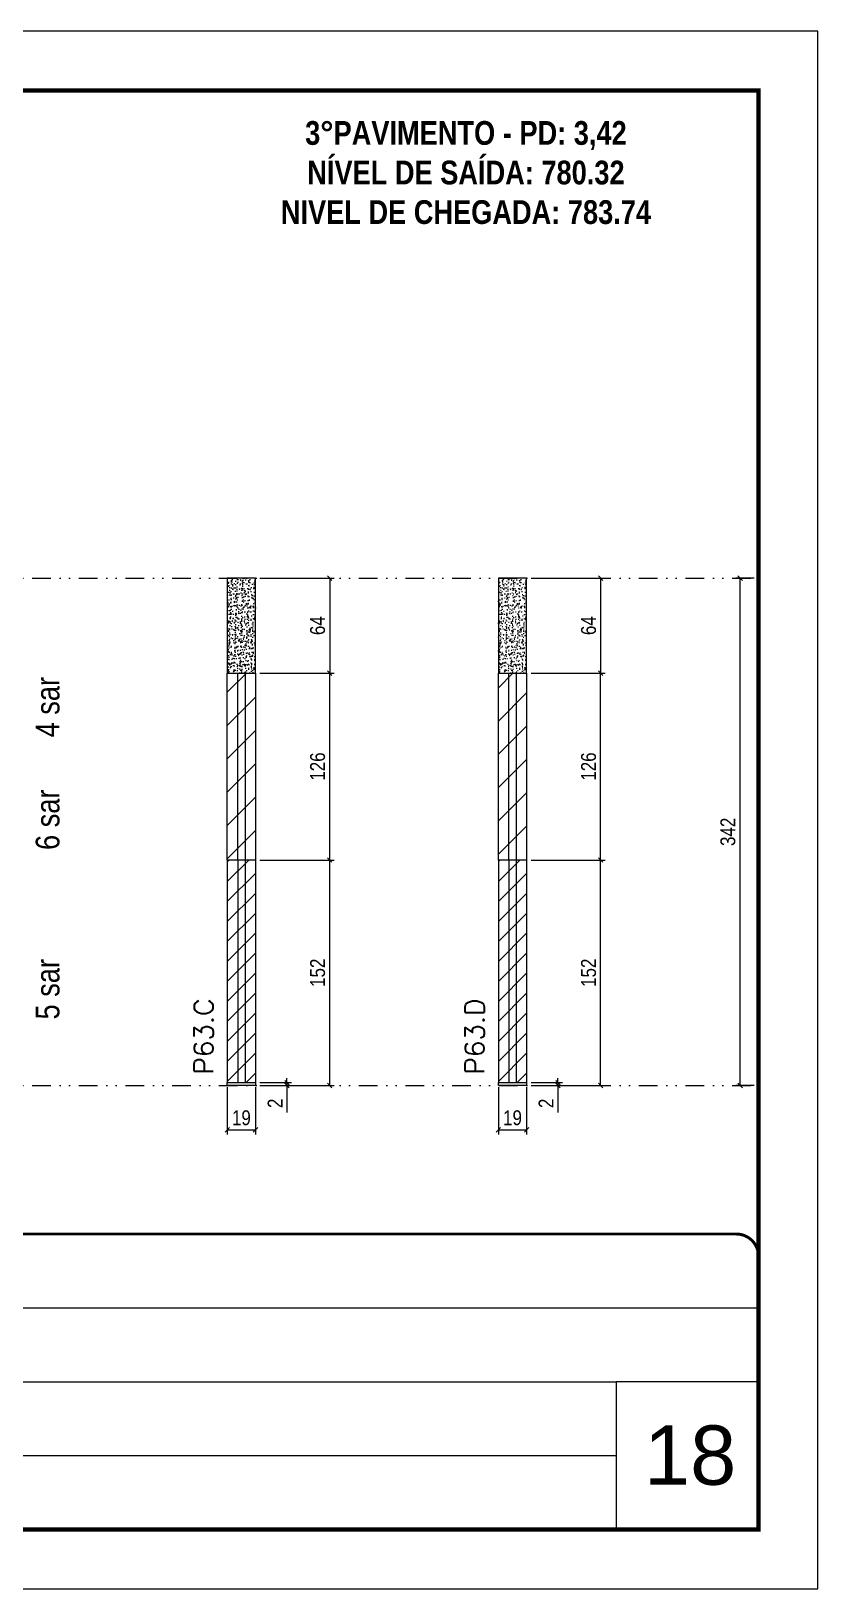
# Model space of a CAD drawing. Extents: x 14400 to 27878, y -21631 to 6985.
# Drawn here: x 16967 to 17497, y 1340 to 2390 of the extents above; entities that cross this region are included whole.
import ezdxf

# ---------------------------------------------------------------- set-up
doc = ezdxf.new("R2010")
doc.units = 0
for name, pattern in [('CONTINUO', [0]), ('DASHED', [0.75, 0.5, -0.25]), ('DIVIDE2', [0.625, 0.25, -0.125, 0, -0.125, 0, -0.125])]:
    doc.linetypes.add(name, pattern=pattern)
for name, color, linetype, lineweight in [('CARIMBO', 255, 'Continuous', 9), ('Folhas', 255, 'Continuous', 9), ('Hachura', 251, 'Continuous', 9), ('SARRAFO DE PRESSAO', 251, 'DASHED', 9), ('Texto Seção', 7, 'Continuous', 15)]:
    doc.layers.add(name, color=color, linetype=linetype, lineweight=lineweight)
for name, color, linetype in [('COTA', 241, 'Continuous'), ('NOMENCLATURA', 7, 'Continuous'), ('Nível', 160, 'Continuous'), ('Painéis', 200, 'Continuous'), ('SARR_2.2x7', 40, 'Continuous')]:
    doc.layers.add(name, color=color, linetype=linetype)
doc.styles.add('ARIAL', font='arial.ttf')
doc.styles.add('ARIAL_NARROW', font='ARIALN.TTF', dxfattribs={"height": 0.2})
doc.styles.add('COTA TECNICA', font='techl___.ttf', dxfattribs={"height": 10})
doc.styles.add('COTA TECNICA-50', font='techl___.ttf', dxfattribs={"height": 10})
doc.styles.add('REGUA-120', font='ROMANS.shx', dxfattribs={"height": 15})
doc.styles.add('ROMANC', font='techb___.ttf', dxfattribs={"height": 2.5})
doc.dimstyles.new('COTA PAINEL-50', dxfattribs={"dimtxt": 10, "dimasz": 3, "dimexe": 3, "dimexo": 3, "dimgap": 3, "dimtad": 1, "dimdec": 1, "dimzin": 12, "dimdsep": 46, "dimtxsty": 'COTA TECNICA-50', "dimblk1": 'OBLIQUE', "dimblk2": 'OBLIQUE', "dimsah": 1, "dimcen": 0.9, "dimclrd": 4, "dimclre": 4, "dimclrt": 240, "dimadec": 1, "dimazin": 3, "dimtfac": 1, "dimtdec": 1, "dimtmove": 0, "dimatfit": 3, "dimfxl": 1, "dimtolj": 1, "dimtzin": 12, "dimarcsym": 0})
doc.dimstyles.new('PAINEL', dxfattribs={"dimtxt": 10, "dimasz": 3, "dimexe": 3, "dimexo": 3, "dimgap": 3, "dimtad": 1, "dimdec": 1, "dimzin": 12, "dimdsep": 46, "dimtxsty": 'COTA TECNICA', "dimblk1": 'OBLIQUE', "dimblk2": 'OBLIQUE', "dimsah": 1, "dimcen": 0.9, "dimclrd": 4, "dimclre": 4, "dimclrt": 240, "dimadec": 1, "dimazin": 3, "dimtfac": 1, "dimtdec": 1, "dimtmove": 0, "dimatfit": 3, "dimfxl": 1, "dimtolj": 1, "dimtzin": 12, "dimarcsym": 0})

# ---------------------------------------------------------------- blocks, each defined once
blk = doc.blocks.new('9999999999')
at = {"color": 30, "linetype": 'CONTINUO'}
for p, q in [((98564.6, 34379.6), (99584, 34379.6)), ((98564.6, 34329.8), (99488, 34329.8)), ((99584, 34329.8), (99488, 34329.8)), ((99488, 34329.8), (99488, 34230.2)), ((98564.6, 34280), (99488, 34280))]:
    blk.add_line(p, q, dxfattribs=at)
at = {"color": 30, "linetype": 'CONTINUO', "const_width": 2}
blk.add_lwpolyline([(99584, 34230.2), (99584, 34414.4, 0.414214), (99569, 34429.4), (98229, 34429.4, 0.414214), (98214, 34414.4), (98214, 34245.2, 0.414214), (98229, 34230.2), (99584, 34230.2)], format="xyb", dxfattribs=at)
at = {"layer": 'Folhas'}
blk.add_lwpolyline([(98139, 34190.2), (99624, 34190.2), (99624, 35240.2), (98139, 35240.2)], close=True, dxfattribs=at)
at = {"layer": 'Folhas', "color": 30, "const_width": 3}
blk.add_lwpolyline([(98214, 34230.2), (99584, 34230.2), (99584, 35200.2), (98214, 35200.2)], close=True, dxfattribs=at)
blk = doc.blocks.new('_Oblique')
at = {"color": 0, "linetype": 'ByBlock', "lineweight": -2}
blk.add_line((-0.5, -0.5), (0.5, 0.5), dxfattribs=at)
blk = doc.blocks.new('*D858')
at = {"layer": 'COTA', "color": 4, "lineweight": -2, "transparency": 16777216}
for p, q in [((17099, 1678.7), (17099, 1646.8)), ((17118, 1678.7), (17118, 1646.8)), ((17099, 1649.8), (17118, 1649.8))]:
    blk.add_line(p, q, dxfattribs=at)
at = {"layer": 'Defpoints', "color": 0, "transparency": 16777216}
for p in [(17099, 1681.7), (17118, 1681.7), (17118, 1649.8)]:
    blk.add_point(p, dxfattribs=at)
at = {"layer": 'COTA', "color": 4, "lineweight": -2, "transparency": 16777216, "xscale": 3, "yscale": 3, "zscale": 3, "rotation": 180}
blk.add_blockref('_Oblique', (17099, 1649.8), dxfattribs=at)
at = {"layer": 'COTA', "color": 4, "lineweight": -2, "transparency": 16777216, "xscale": 3, "yscale": 3, "zscale": 3}
blk.add_blockref('_Oblique', (17118, 1649.8), dxfattribs=at)
at = {"layer": 'COTA', "color": 240, "transparency": 16777216, "insert": (17108.5, 1657.9), "char_height": 10, "attachment_point": 5, "style": 'COTA TECNICA'}
blk.add_mtext('\\A1;19', dxfattribs=at)
blk = doc.blocks.new('*D859')
at = {"layer": 'COTA', "color": 4, "lineweight": -2, "transparency": 16777216}
for p, q in [((17121, 1681.7), (17142.2, 1681.7)), ((17139.2, 1681.7), (17139.2, 1684.7)), ((17139.2, 1681.7), (17139.2, 1679.7)), ((17121, 1679.7), (17142.2, 1679.7)), ((17139.2, 1679.7), (17139.2, 1661.6))]:
    blk.add_line(p, q, dxfattribs=at)
at = {"layer": 'Defpoints', "color": 0, "transparency": 16777216}
for p in [(17118, 1681.7), (17139.2, 1681.7), (17118, 1679.7)]:
    blk.add_point(p, dxfattribs=at)
at = {"layer": 'COTA', "color": 4, "lineweight": -2, "transparency": 16777216, "xscale": 3, "yscale": 3, "zscale": 3}
for p, rotation in [((17139.2, 1681.7), 270), ((17139.2, 1679.7), 90)]:
    blk.add_blockref('_Oblique', p, dxfattribs=dict(at, rotation=rotation))
at = {"layer": 'COTA', "color": 240, "transparency": 16777216, "insert": (17131.2, 1667.7), "char_height": 10, "attachment_point": 5, "rotation": 90, "style": 'COTA TECNICA-50'}
blk.add_mtext('\\A1;2', dxfattribs=at)
blk = doc.blocks.new('*D870')
at = {"layer": 'COTA', "color": 4, "linetype": 'ByBlock', "lineweight": -2, "transparency": 16777216}
for p, q in [((17121, 2021.7), (17171, 2021.7)), ((17168, 2021.7), (17168, 1957.7)), ((17121, 1957.7), (17171, 1957.7))]:
    blk.add_line(p, q, dxfattribs=at)
at = {"layer": 'Defpoints', "color": 0, "linetype": 'ByBlock', "transparency": 16777216}
for p in [(17118, 2021.7), (17118, 1957.7), (17168, 1957.7)]:
    blk.add_point(p, dxfattribs=at)
at = {"layer": 'COTA', "color": 4, "linetype": 'ByBlock', "lineweight": -2, "transparency": 16777216, "xscale": 3, "yscale": 3, "zscale": 3}
for p, rotation in [((17168, 2021.7), 90), ((17168, 1957.7), 270)]:
    blk.add_blockref('_Oblique', p, dxfattribs=dict(at, rotation=rotation))
at = {"layer": 'COTA', "color": 240, "linetype": 'ByBlock', "transparency": 16777216, "insert": (17159.9, 1989.7), "char_height": 10, "attachment_point": 5, "rotation": 90, "style": 'COTA TECNICA'}
blk.add_mtext('\\A1;64', dxfattribs=at)
blk = doc.blocks.new('*D860')
at = {"layer": 'COTA', "color": 4, "lineweight": -2, "transparency": 16777216}
for p, q in [((17121, 1831.7), (17171, 1831.7)), ((17168, 1679.7), (17168, 1831.7)), ((17121, 1679.7), (17171, 1679.7))]:
    blk.add_line(p, q, dxfattribs=at)
at = {"layer": 'Defpoints', "color": 0, "transparency": 16777216}
for p in [(17118, 1831.7), (17168, 1831.7), (17118, 1679.7)]:
    blk.add_point(p, dxfattribs=at)
at = {"layer": 'COTA', "color": 4, "lineweight": -2, "transparency": 16777216, "xscale": 3, "yscale": 3, "zscale": 3}
for p, rotation in [((17168, 1831.7), 90), ((17168, 1679.7), 270)]:
    blk.add_blockref('_Oblique', p, dxfattribs=dict(at, rotation=rotation))
at = {"layer": 'COTA', "color": 240, "transparency": 16777216, "insert": (17159.9, 1755.7), "char_height": 10, "attachment_point": 5, "rotation": 90, "style": 'COTA TECNICA-50'}
blk.add_mtext('\\A1;152', dxfattribs=at)
blk = doc.blocks.new('*D855')
at = {"layer": 'COTA', "color": 4, "lineweight": -2, "transparency": 16777216}
for p, q in [((17281.7, 1678.7), (17281.7, 1646.8)), ((17300.7, 1678.7), (17300.7, 1646.8)), ((17281.7, 1649.8), (17300.7, 1649.8))]:
    blk.add_line(p, q, dxfattribs=at)
at = {"layer": 'Defpoints', "color": 0, "transparency": 16777216}
for p in [(17281.7, 1681.7), (17300.7, 1681.7), (17300.7, 1649.8)]:
    blk.add_point(p, dxfattribs=at)
at = {"layer": 'COTA', "color": 4, "lineweight": -2, "transparency": 16777216, "xscale": 3, "yscale": 3, "zscale": 3, "rotation": 180}
blk.add_blockref('_Oblique', (17281.7, 1649.8), dxfattribs=at)
at = {"layer": 'COTA', "color": 4, "lineweight": -2, "transparency": 16777216, "xscale": 3, "yscale": 3, "zscale": 3}
blk.add_blockref('_Oblique', (17300.7, 1649.8), dxfattribs=at)
at = {"layer": 'COTA', "color": 240, "transparency": 16777216, "insert": (17291.2, 1657.9), "char_height": 10, "attachment_point": 5, "style": 'COTA TECNICA'}
blk.add_mtext('\\A1;19', dxfattribs=at)
blk = doc.blocks.new('*D856')
at = {"layer": 'COTA', "color": 4, "lineweight": -2, "transparency": 16777216}
for p, q in [((17303.7, 1681.7), (17324.8, 1681.7)), ((17321.8, 1681.7), (17321.8, 1684.7)), ((17321.8, 1681.7), (17321.8, 1679.7)), ((17303.7, 1679.7), (17324.8, 1679.7)), ((17321.8, 1679.7), (17321.8, 1661.6))]:
    blk.add_line(p, q, dxfattribs=at)
at = {"layer": 'Defpoints', "color": 0, "transparency": 16777216}
for p in [(17300.7, 1681.7), (17321.8, 1681.7), (17300.7, 1679.7)]:
    blk.add_point(p, dxfattribs=at)
at = {"layer": 'COTA', "color": 4, "lineweight": -2, "transparency": 16777216, "xscale": 3, "yscale": 3, "zscale": 3}
for p, rotation in [((17321.8, 1681.7), 270), ((17321.8, 1679.7), 90)]:
    blk.add_blockref('_Oblique', p, dxfattribs=dict(at, rotation=rotation))
at = {"layer": 'COTA', "color": 240, "transparency": 16777216, "insert": (17313.8, 1667.7), "char_height": 10, "attachment_point": 5, "rotation": 90, "style": 'COTA TECNICA-50'}
blk.add_mtext('\\A1;2', dxfattribs=at)
blk = doc.blocks.new('*D857')
at = {"layer": 'COTA', "color": 4, "lineweight": -2, "transparency": 16777216}
for p, q in [((17303.7, 1831.7), (17353.6, 1831.7)), ((17350.6, 1679.7), (17350.6, 1831.7)), ((17303.7, 1679.7), (17353.6, 1679.7))]:
    blk.add_line(p, q, dxfattribs=at)
at = {"layer": 'Defpoints', "color": 0, "transparency": 16777216}
for p in [(17300.7, 1831.7), (17350.6, 1831.7), (17300.7, 1679.7)]:
    blk.add_point(p, dxfattribs=at)
at = {"layer": 'COTA', "color": 4, "lineweight": -2, "transparency": 16777216, "xscale": 3, "yscale": 3, "zscale": 3}
for p, rotation in [((17350.6, 1831.7), 90), ((17350.6, 1679.7), 270)]:
    blk.add_blockref('_Oblique', p, dxfattribs=dict(at, rotation=rotation))
at = {"layer": 'COTA', "color": 240, "transparency": 16777216, "insert": (17342.5, 1755.7), "char_height": 10, "attachment_point": 5, "rotation": 90, "style": 'COTA TECNICA-50'}
blk.add_mtext('\\A1;152', dxfattribs=at)
blk = doc.blocks.new('*D886')
at = {"layer": 'COTA', "color": 4, "lineweight": -2, "transparency": 16777216}
for p, q in [((17121, 1957.7), (17171, 1957.7)), ((17168, 1831.7), (17168, 1957.7)), ((17121, 1831.7), (17171, 1831.7))]:
    blk.add_line(p, q, dxfattribs=at)
at = {"layer": 'Defpoints', "color": 0, "transparency": 16777216}
for p in [(17118, 1957.7), (17168, 1957.7), (17118, 1831.7)]:
    blk.add_point(p, dxfattribs=at)
at = {"layer": 'COTA', "color": 4, "lineweight": -2, "transparency": 16777216, "xscale": 3, "yscale": 3, "zscale": 3}
for p, rotation in [((17168, 1957.7), 90), ((17168, 1831.7), 270)]:
    blk.add_blockref('_Oblique', p, dxfattribs=dict(at, rotation=rotation))
at = {"layer": 'COTA', "color": 240, "transparency": 16777216, "insert": (17159.9, 1894.7), "char_height": 10, "attachment_point": 5, "rotation": 90, "style": 'COTA TECNICA'}
blk.add_mtext('\\A1;126', dxfattribs=at)
blk = doc.blocks.new('*D887')
at = {"layer": 'COTA', "color": 4, "lineweight": -2, "transparency": 16777216}
for p, q in [((17303.7, 1957.7), (17353.6, 1957.7)), ((17350.6, 1831.7), (17350.6, 1957.7)), ((17303.7, 1831.7), (17353.6, 1831.7))]:
    blk.add_line(p, q, dxfattribs=at)
at = {"layer": 'Defpoints', "color": 0, "transparency": 16777216}
for p in [(17300.7, 1957.7), (17350.6, 1957.7), (17300.7, 1831.7)]:
    blk.add_point(p, dxfattribs=at)
at = {"layer": 'COTA', "color": 4, "lineweight": -2, "transparency": 16777216, "xscale": 3, "yscale": 3, "zscale": 3}
for p, rotation in [((17350.6, 1957.7), 90), ((17350.6, 1831.7), 270)]:
    blk.add_blockref('_Oblique', p, dxfattribs=dict(at, rotation=rotation))
at = {"layer": 'COTA', "color": 240, "transparency": 16777216, "insert": (17342.5, 1894.7), "char_height": 10, "attachment_point": 5, "rotation": 90, "style": 'COTA TECNICA'}
blk.add_mtext('\\A1;126', dxfattribs=at)
blk = doc.blocks.new('*D1888')
at = {"layer": 'COTA', "color": 4, "lineweight": -2, "transparency": 16777216}
for p, q in [((17454, 2021.7), (17441.6, 2021.7)), ((17444.6, 1679.7), (17444.6, 2021.7)), ((17454, 1679.7), (17441.6, 1679.7))]:
    blk.add_line(p, q, dxfattribs=at)
at = {"layer": 'Defpoints', "color": 0, "transparency": 16777216}
for p in [(17444.6, 2021.7), (17457, 2021.7), (17457, 1679.7)]:
    blk.add_point(p, dxfattribs=at)
at = {"layer": 'COTA', "color": 4, "lineweight": -2, "transparency": 16777216, "xscale": 3, "yscale": 3, "zscale": 3}
for p, rotation in [((17444.6, 2021.7), 90), ((17444.6, 1679.7), 270)]:
    blk.add_blockref('_Oblique', p, dxfattribs=dict(at, rotation=rotation))
at = {"layer": 'COTA', "color": 240, "transparency": 16777216, "insert": (17436.4, 1850.7), "char_height": 10, "attachment_point": 5, "rotation": 90, "style": 'COTA TECNICA'}
blk.add_mtext('\\A1;342', dxfattribs=at)
blk = doc.blocks.new('*D2265')
at = {"layer": 'COTA', "color": 4, "linetype": 'ByBlock', "lineweight": -2, "transparency": 16777216}
for p, q in [((17303.7, 2021.7), (17353.6, 2021.7)), ((17350.6, 2021.7), (17350.6, 1957.7)), ((17303.7, 1957.7), (17353.6, 1957.7))]:
    blk.add_line(p, q, dxfattribs=at)
at = {"layer": 'Defpoints', "color": 0, "linetype": 'ByBlock', "transparency": 16777216}
for p in [(17300.7, 2021.7), (17300.7, 1957.7), (17350.6, 1957.7)]:
    blk.add_point(p, dxfattribs=at)
at = {"layer": 'COTA', "color": 4, "linetype": 'ByBlock', "lineweight": -2, "transparency": 16777216, "xscale": 3, "yscale": 3, "zscale": 3}
for p, rotation in [((17350.6, 2021.7), 90), ((17350.6, 1957.7), 270)]:
    blk.add_blockref('_Oblique', p, dxfattribs=dict(at, rotation=rotation))
at = {"layer": 'COTA', "color": 240, "linetype": 'ByBlock', "transparency": 16777216, "insert": (17342.5, 1989.7), "char_height": 10, "attachment_point": 5, "rotation": 90, "style": 'COTA TECNICA'}
blk.add_mtext('\\A1;64', dxfattribs=at)

msp = doc.modelspace()

# ---------------------------------------------------------------- hatches: boundary and pattern name
at = {"layer": 'COTA'}
h = msp.add_hatch(dxfattribs=at)
h.set_pattern_fill('AR-CONC', color=256, scale=0.03)
h.set_pattern_definition([(50, (1416.149, -2291.15), (5.4655401, -0.4781726), [0.5715, -6.2865]), (355, (1416.149, -2291.15), (-1.0573026, 5.7317054), [0.4572, -5.0292175]), (100.451445, (1416.6047, -2291.19), (4.4082374, 5.2535326), [0.4857003, -5.3427073]), (46.1842, (1416.149, -2289.626), (8.1323712, -1.2612698), [0.85725, -9.42975]), (96.63556, (1416.827, -2289.731), (7.122124, 7.4227837), [0.7285507, -8.0140682]), (351.18415, (1416.149, -2289.626), (7.122124, 7.4227837), [0.685799, -7.543792]), (21, (1416.911, -2290.007), (4.5484317, -3.067956), [0.5715, -6.2865]), (326, (1416.911, -2290.007), (1.8540609, 5.525639), [0.4572, -5.0292]), (71.451445, (1417.29, -2290.263), (6.4024926, 2.457683), [0.4857003, -5.3426981]), (37.5, (1416.1492, -2291.1502), (0.0926581, 2.53665117), [0, -4.96824, 0, -5.1054, 0, -5.04825]), (7.5, (1416.1492, -2291.1502), (2.00458988, 3.00541724), [0, -2.91084, 0, -4.85394, 0, -1.92405]), (327.5, (1414.45, -2291.1502), (4.06771786, -0.17186232), [0, -1.905, 0, -5.9436, 0, -7.8867]), (317.5, (1413.688, -2291.1502), (4.44387544, 0.7627947), [0, -2.4765, 0, -3.94716, 0, -5.6007])])
h.paths.add_polyline_path([(17118.01, 2021.71), (17099.01, 2021.71), (17099.01, 1957.71), (17118.01, 1957.71)])
h = msp.add_hatch(dxfattribs=at)
h.set_pattern_fill('AR-CONC', color=256, scale=0.03)
h.set_pattern_definition([(50, (1598.7866, -2291.15), (5.4655401, -0.4781726), [0.5715, -6.2865]), (355, (1598.7866, -2291.15), (-1.0573026, 5.7317054), [0.4572, -5.0292175]), (100.451445, (1599.242, -2291.19), (4.4082374, 5.2535326), [0.4857003, -5.3427073]), (46.1842, (1598.7866, -2289.626), (8.1323712, -1.2612698), [0.85725, -9.42975]), (96.63556, (1599.464, -2289.731), (7.122124, 7.4227837), [0.7285507, -8.0140682]), (351.18415, (1598.787, -2289.626), (7.122124, 7.4227837), [0.685799, -7.543792]), (21, (1599.5486, -2290.007), (4.5484317, -3.067956), [0.5715, -6.2865]), (326, (1599.5486, -2290.007), (1.8540609, 5.525639), [0.4572, -5.0292]), (71.451445, (1599.9277, -2290.263), (6.4024926, 2.457683), [0.4857003, -5.3426981]), (37.5, (1598.7866, -2291.1502), (0.0926581, 2.53665117), [0, -4.96824, 0, -5.1054, 0, -5.04825]), (7.5, (1598.7866, -2291.1502), (2.00458988, 3.00541724), [0, -2.91084, 0, -4.85394, 0, -1.92405]), (327.5, (1597.0874, -2291.1502), (4.06771786, -0.17186232), [0, -1.905, 0, -5.9436, 0, -7.8867]), (317.5, (1596.3254, -2291.1502), (4.44387544, 0.7627947), [0, -2.4765, 0, -3.94716, 0, -5.6007])])
h.paths.add_polyline_path([(17300.65, 2021.71), (17281.65, 2021.71), (17281.65, 1957.71), (17300.65, 1957.71)])
at = {"layer": 'Hachura'}
h = msp.add_hatch(dxfattribs=at)
h.set_pattern_fill('ANSI31', color=256, scale=5)
h.paths.add_polyline_path([(16319.12, 1943.71), (16197.12, 1943.71), (16197.12, 1909.71), (16319.12, 1909.71)])
h.paths.add_polyline_path([(16457.62, 1943.71), (16319.12, 1943.71), (16319.12, 1909.71), (16457.62, 1909.71)])
h.paths.add_polyline_path([(16773.13, 1943.71), (16651.13, 1943.71), (16651.13, 1909.71), (16773.13, 1909.71)])
h.paths.add_polyline_path([(16911.63, 1943.71), (16773.13, 1943.71), (16773.13, 1909.71), (16911.63, 1909.71)])
h.paths.add_polyline_path([(17118.01, 1957.71), (17099.01, 1957.71), (17099.01, 1831.71), (17118.01, 1831.71)])
h.paths.add_polyline_path([(17300.65, 1957.71), (17281.65, 1957.71), (17281.65, 1831.71), (17300.65, 1831.71)])
at = {"layer": 'Hachura', "linetype": 'ByBlock'}
h = msp.add_hatch(dxfattribs=at)
h.set_pattern_fill('ANSI31', color=256, scale=3)
h.set_pattern_definition([(45, (-1583.0895, 2e-12), (-6.735192, 6.735192), [])])
h.paths.add_polyline_path([(17118.01, 1831.71), (17099.01, 1831.71), (17099.01, 1681.71), (17118.01, 1681.71)])
h = msp.add_hatch(dxfattribs=at)
h.set_pattern_fill('ANSI31', color=256, scale=3)
h.set_pattern_definition([(45, (-1400.452, 2e-12), (-6.735192, 6.735192), [])])
h.paths.add_polyline_path([(17300.65, 1831.71), (17281.65, 1831.71), (17281.65, 1681.71), (17300.65, 1681.71)])

# ---------------------------------------------------------------- linework, layer by layer
at = {"layer": 'COTA', "linetype": 'ByBlock'}
for points in [[(17099.01, 1957.71), (17118.01, 1957.71), (17118.01, 2021.71), (17099.01, 2021.71)], [(17281.65, 1957.71), (17300.65, 1957.71), (17300.65, 2021.71), (17281.65, 2021.71)]]:
    msp.add_lwpolyline(points, close=True, dxfattribs=at)
at = {"layer": 'Nível', "color": 4, "linetype": 'DIVIDE2', "ltscale": 50}
for p, q in [((16086.97, 2021.71), (17456.97, 2021.71)), ((16086.97, 1679.71), (17456.97, 1679.71))]:
    msp.add_line(p, q, dxfattribs=at)
at = {"layer": 'Painéis'}
for p, q in [((17099.01, 1957.71), (17118.01, 1957.71)), ((17099.01, 1831.71), (17099.01, 1957.71)), ((17118.01, 1957.71), (17118.01, 1831.71)), ((17281.65, 1957.71), (17300.65, 1957.71)), ((17281.65, 1831.71), (17281.65, 1957.71)), ((17300.65, 1957.71), (17300.65, 1831.71)), ((17099.01, 1831.71), (17099.01, 1681.71)), ((17118.01, 1831.71), (17099.01, 1831.71)), ((17118.01, 1831.71), (17118.01, 1681.71)), ((17281.65, 1831.71), (17281.65, 1681.71)), ((17300.65, 1831.71), (17281.65, 1831.71)), ((17300.65, 1831.71), (17300.65, 1681.71)), ((17099.01, 1681.71), (17118.01, 1681.71)), ((17099.01, 1681.71), (17118.01, 1681.71)), ((17099.01, 1679.71), (17099.01, 1681.71)), ((17118.01, 1681.71), (17118.01, 1679.71)), ((17281.65, 1681.71), (17300.65, 1681.71)), ((17281.65, 1681.71), (17300.65, 1681.71)), ((17281.65, 1679.71), (17281.65, 1681.71)), ((17300.65, 1681.71), (17300.65, 1679.71)), ((17118.01, 1679.71), (17099.01, 1679.71)), ((17300.65, 1679.71), (17281.65, 1679.71))]:
    msp.add_line(p, q, dxfattribs=at)
at = {"layer": 'SARR_2.2x7'}
for p, q in [((17106.01, 1831.71), (17106.01, 1957.71)), ((17111.01, 1957.71), (17111.01, 1831.71)), ((17288.65, 1831.71), (17288.65, 1957.71)), ((17293.65, 1957.71), (17293.65, 1831.71)), ((17106.01, 1831.71), (17106.01, 1681.71)), ((17111.01, 1831.71), (17111.01, 1681.71)), ((17288.65, 1831.71), (17288.65, 1681.71)), ((17293.65, 1831.71), (17293.65, 1681.71))]:
    msp.add_line(p, q, dxfattribs=at)

# ---------------------------------------------------------------- block references
at = {"layer": 'SARRAFO DE PRESSAO', "color": 6, "linetype": 'ByBlock'}
msp.add_blockref('9999999999', (-82127.01, -32849.78), dxfattribs=at)

# ---------------------------------------------------------------- texts
at = {"layer": 'CARIMBO', "style": 'ARIAL'}
msp.add_text('18', height=40, dxfattribs=at).set_placement((17379.83, 1410.57))
at = {"layer": 'NOMENCLATURA', "style": 'ARIAL_NARROW'}
for s, p in [('4 sar', (16985.87, 1914.34)), ('6 sar', (16985.87, 1838.49)), ('5 sar', (16985.87, 1724.23))]:
    msp.add_text(s, height=16, rotation=90, dxfattribs=at).set_placement(p)
at = {"layer": 'NOMENCLATURA', "color": 2, "insert": (17259.81, 2356.49), "char_height": 16, "attachment_point": 2, "style": 'ROMANC'}
msp.add_mtext_dynamic_manual_height_columns('\\P3°PAVIMENTO - PD: 3,42\\PNÍVEL DE SAÍDA: 780.32\\PNIVEL DE CHEGADA: 783.74', width=432.3511, gutter_width=1, heights=[0], dxfattribs=at)
at = {"layer": 'Texto Seção', "char_height": 13, "width": 370.6998, "attachment_point": 7, "rotation": 90, "style": 'REGUA-120'}
for s, insert in [('P63.C', (17089.56, 1687.12)), ('P63.D', (17272.2, 1687.12))]:
    msp.add_mtext(s, dxfattribs=dict(at, insert=insert))

# ---------------------------------------------------------------- dimensions: what is measured, and where the dimension line sits
at = {"layer": 'COTA', "linetype": 'ByBlock'}
for base, p1, p2, picture, middle in [((17168, 1957.71), (17118.01, 2021.71), (17118.01, 1957.71), '*D870', (17159.9, 1989.71)), ((17350.64, 1957.71), (17300.65, 2021.71), (17300.65, 1957.71), '*D2265', (17342.54, 1989.71))]:
    dim = msp.add_linear_dim(base=base, p1=p1, p2=p2, angle=90, dimstyle='PAINEL', dxfattribs=at)
    dim.commit()
    dim.dimension.update_dxf_attribs({"geometry": picture, "text_midpoint": middle})
at = {"layer": 'COTA'}
for base, p1, p2, dimstyle, picture, middle in [((17444.59, 2021.71), (17456.97, 1679.71), (17456.97, 2021.71), 'PAINEL', '*D1888', (17436.37, 1850.71)), ((17168, 1957.71), (17118.01, 1831.71), (17118.01, 1957.71), 'PAINEL', '*D886', (17159.9, 1894.71)), ((17350.64, 1957.71), (17300.65, 1831.71), (17300.65, 1957.71), 'PAINEL', '*D887', (17342.54, 1894.71)), ((17168, 1831.71), (17118.01, 1679.71), (17118.01, 1831.71), 'COTA PAINEL-50', '*D860', (17159.89, 1755.71)), ((17350.64, 1831.71), (17300.65, 1679.71), (17300.65, 1831.71), 'COTA PAINEL-50', '*D857', (17342.53, 1755.71))]:
    dim = msp.add_linear_dim(base=base, p1=p1, p2=p2, angle=90, dimstyle=dimstyle, dxfattribs=at)
    dim.commit()
    dim.dimension.update_dxf_attribs({"geometry": picture, "text_midpoint": middle})
for base, p1, p2, picture, middle in [((17118.01, 1649.82), (17099.01, 1681.71), (17118.01, 1681.71), '*D858', (17108.51, 1657.9)), ((17300.65, 1649.82), (17281.65, 1681.71), (17300.65, 1681.71), '*D855', (17291.15, 1657.9))]:
    dim = msp.add_linear_dim(base=base, p1=p1, p2=p2, dimstyle='PAINEL', override={"dimarcsym": 2}, dxfattribs=at)
    dim.commit()
    dim.dimension.update_dxf_attribs({"geometry": picture, "text_midpoint": middle})
for base, p1, p2, picture, middle in [((17139.21, 1681.71), (17118.01, 1679.71), (17118.01, 1681.71), '*D859', (17139.21, 1667.65)), ((17321.84, 1681.71), (17300.65, 1679.71), (17300.65, 1681.71), '*D856', (17321.84, 1667.65))]:
    dim = msp.add_linear_dim(base=base, p1=p1, p2=p2, angle=90, dimstyle='COTA PAINEL-50', dxfattribs=at)
    dim.commit()
    dim.dimension.update_dxf_attribs({"geometry": picture, "text_midpoint": middle, "dimtype": 160})

doc.saveas('drawing.dxf')
